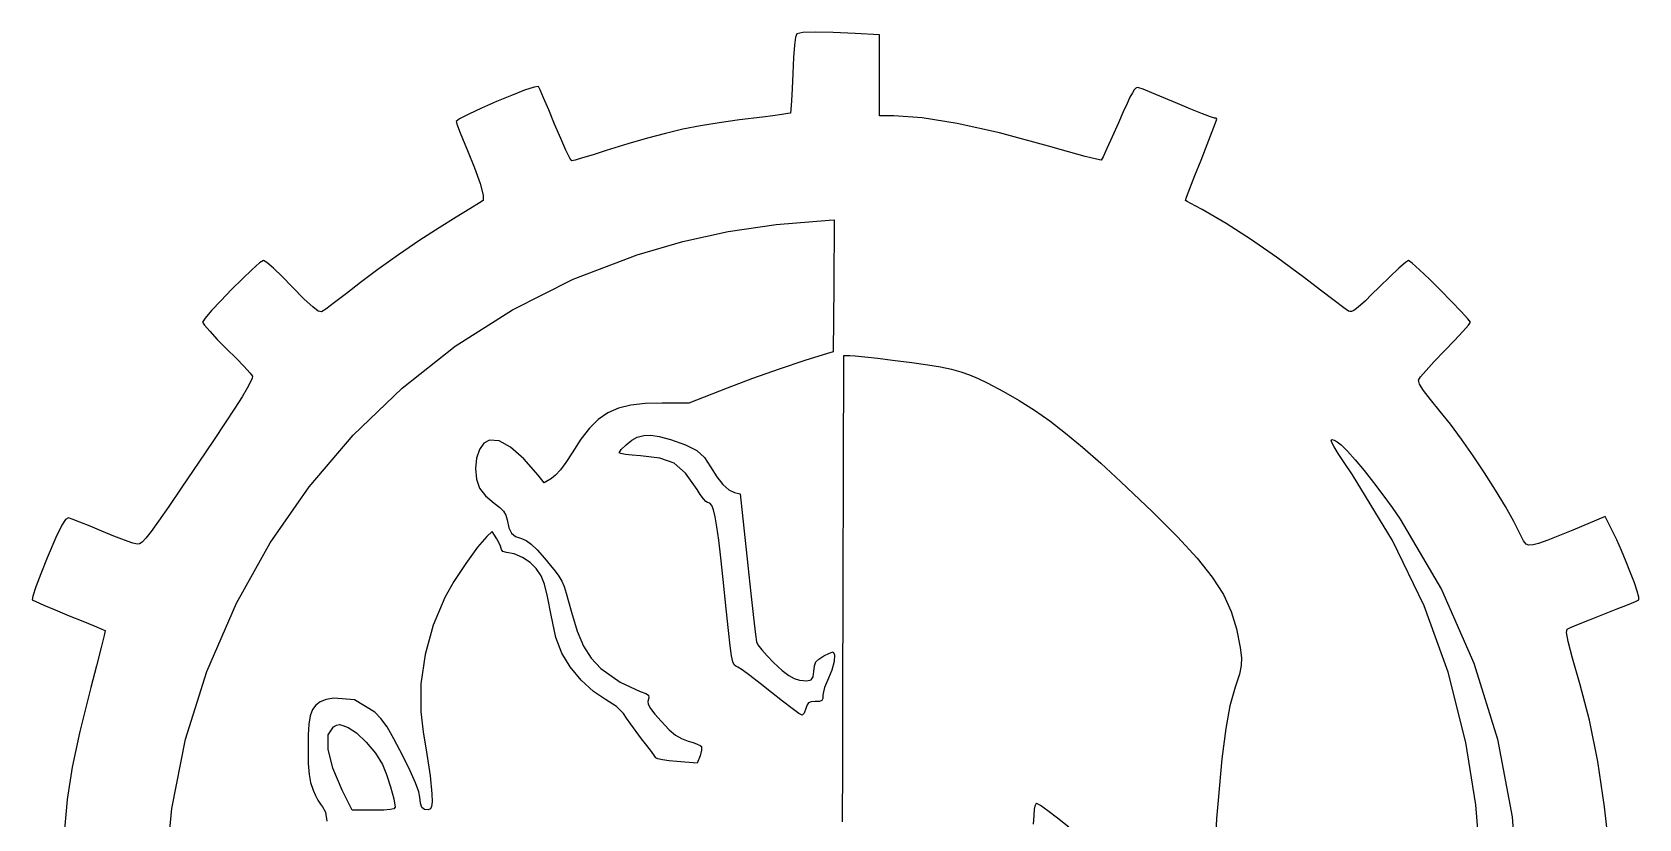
# Model space of a CAD drawing. Extents: x 0 to 268, y 0 to 271.
# Drawn here: x 8.7 to 259.1, y 148.2 to 270.9 of the extents above; entities that cross this region are included whole.
import ezdxf

# ---------------------------------------------------------------- set-up
doc = ezdxf.new("R2010")
doc.units = 0
doc.layers.get('0').update_dxf_attribs({"linetype": 'CONTINUOUS'})

msp = doc.modelspace()

# ---------------------------------------------------------------- linework, layer by layer
at = {"color": 0}
for p, q in [((127.846, 270.651), (127.669, 270.144)), ((128.793, 270.851), (127.846, 270.651)), ((130.761, 270.921), (128.793, 270.851)), ((133.555, 270.865), (130.761, 270.921)), ((136.984, 270.687), (133.555, 270.865)), ((140.758, 270.474), (136.984, 270.687)), ((140.758, 257.879), (140.758, 270.474)), ((127.507, 268.884), (127.365, 266.956)), ((127.669, 270.144), (127.507, 268.884)), ((127.365, 266.956), (127.247, 264.443)), ((127.247, 264.443), (127.137, 262.115)), ((83.396, 261.056), (81.063, 260.095)), ((85.459, 261.846), (83.396, 261.056)), ((86.9654, 262.345), (85.459, 261.846)), ((87.6293, 262.432), (86.9654, 262.345)), ((87.8664, 261.929), (87.6293, 262.432)), ((88.4192, 260.654), (87.8664, 261.929)), ((89.2016, 258.805), (88.4192, 260.654)), ((127.137, 262.115), (127.026, 260.183)), ((179.783, 260.766), (179.32, 259.781)), ((180.15, 261.468), (179.783, 260.766)), ((180.446, 261.925), (180.15, 261.468)), ((180.695, 262.181), (180.446, 261.925)), ((180.921, 262.278), (180.695, 262.181)), ((181.151, 262.256), (180.921, 262.278)), ((181.846, 262), (181.151, 262.256)), ((183.214, 261.445), (181.846, 262)), ((185.061, 260.68), (183.214, 261.445)), ((187.185, 259.786), (185.061, 260.68)), ((76.7401, 258.147), (75.3237, 257.4)), ((78.7495, 259.085), (76.7401, 258.147)), ((81.063, 260.095), (78.7495, 259.085)), ((90.1347, 256.576), (89.2016, 258.805)), ((125.509, 258.053), (124.15, 257.864)), ((126.458, 258.21), (125.509, 258.053)), ((126.86, 258.304), (126.458, 258.21)), ((126.93, 258.846), (126.86, 258.304)), ((127.026, 260.183), (126.93, 258.846)), ((142.981, 257.879), (140.758, 257.879)), ((147.395, 257.568), (142.981, 257.879)), ((178.738, 258.469), (178.012, 256.788)), ((179.32, 259.781), (178.738, 258.469)), ((189.282, 258.913), (187.185, 259.786)), ((191.064, 258.193), (189.282, 258.913)), ((192.343, 257.707), (191.064, 258.193)), ((75.3237, 257.4), (74.7889, 256.964)), ((74.7889, 256.964), (74.9254, 256.472)), ((74.9254, 256.472), (75.3001, 255.463)), ((75.3001, 255.463), (75.8596, 254.085)), ((91.0788, 254.338), (90.1347, 256.576)), ((110.119, 255.76), (107.411, 255.133)), ((112.853, 256.3), (110.119, 255.76)), ((115.743, 256.78), (112.853, 256.3)), ((118.922, 257.227), (115.743, 256.78)), ((122.52, 257.67), (118.922, 257.227)), ((124.15, 257.864), (122.52, 257.67)), ((152.876, 256.676), (147.395, 257.568)), ((159.44, 255.196), (152.876, 256.676)), ((178.012, 256.788), (177.026, 254.584)), ((191.804, 253.394), (192.589, 255.403)), ((192.933, 257.526), (192.343, 257.707)), ((192.589, 255.403), (193.124, 256.79)), ((193.207, 257.479), (192.933, 257.526)), ((193.124, 256.79), (193.322, 257.35)), ((193.322, 257.35), (193.207, 257.479)), ((75.8596, 254.085), (76.5528, 252.483)), ((91.8986, 252.509), (91.0788, 254.338)), ((101.553, 253.505), (98.1424, 252.448)), ((104.6, 254.39), (101.553, 253.505)), ((107.411, 255.133), (104.6, 254.39)), ((167.11, 253.117), (159.44, 255.196)), ((170.215, 252.236), (167.11, 253.117)), ((177.026, 254.584), (176.191, 252.753)), ((190.853, 250.967), (191.804, 253.394)), ((76.5528, 252.483), (77.6661, 249.747)), ((92.5064, 251.277), (91.8986, 252.509)), ((92.8165, 250.824), (92.5064, 251.277)), ((93.3154, 250.949), (92.8165, 250.824)), ((94.4866, 251.292), (93.3154, 250.949)), ((96.1542, 251.807), (94.4866, 251.292)), ((98.1424, 252.448), (96.1542, 251.807)), ((172.789, 251.54), (170.215, 252.236)), ((174.571, 251.095), (172.789, 251.54)), ((175.295, 250.967), (174.571, 251.095)), ((175.586, 251.485), (175.295, 250.967)), ((176.191, 252.753), (175.586, 251.485)), ((189.887, 248.547), (190.853, 250.967)), ((77.6661, 249.747), (78.5096, 247.315)), ((189.111, 246.552), (189.887, 248.547)), ((78.5096, 247.315), (78.9824, 245.518)), ((78.9824, 245.518), (78.9862, 244.687)), ((188.605, 245.186), (189.111, 246.552)), ((76.9264, 243.386), (74.7642, 242.043)), ((78.4077, 244.314), (76.9264, 243.386)), ((78.9862, 244.687), (78.4077, 244.314)), ((188.454, 244.65), (188.605, 245.186)), ((188.696, 244.521), (188.454, 244.65)), ((189.264, 244.212), (188.696, 244.521)), ((190.07, 243.769), (189.264, 244.212)), ((191.029, 243.239), (190.07, 243.769)), ((194.746, 241.089), (191.029, 243.239)), ((72.1431, 240.417), (69.1085, 238.455)), ((74.7642, 242.043), (72.1431, 240.417)), ((117.174, 239.802), (124.63, 240.899)), ((124.63, 240.899), (132.927, 241.618)), ((132.927, 241.618), (133.703, 241.651)), ((133.703, 241.651), (133.633, 231.352)), ((198.564, 238.656), (194.746, 241.089)), ((69.1085, 238.455), (65.7835, 236.189)), ((103.011, 236.183), (110.116, 238.254)), ((110.116, 238.254), (117.174, 239.802)), ((202.602, 235.85), (198.564, 238.656)), ((65.7835, 236.189), (62.5782, 233.905)), ((93.0395, 232.369), (103.011, 236.183)), ((206.974, 232.587), (202.602, 235.85)), ((43.0018, 233.897), (41.4694, 232.444)), ((44.166, 234.917), (43.0018, 233.897)), ((44.7668, 235.301), (44.166, 234.917)), ((45.2822, 234.98), (44.7668, 235.301)), ((46.3063, 234.104), (45.2822, 234.98)), ((47.6786, 232.803), (46.3063, 234.104)), ((62.5782, 233.905), (59.902, 231.881)), ((221.693, 234.086), (220.285, 232.773)), ((222.718, 234.975), (221.693, 234.086)), ((223.202, 235.301), (222.718, 234.975)), ((223.746, 234.907), (223.202, 235.301)), ((224.9, 233.861), (223.746, 234.907)), ((226.45, 232.376), (224.9, 233.861)), ((39.7701, 230.757), (38.1028, 229.038)), ((41.4694, 232.444), (39.7701, 230.757)), ((49.2485, 231.211), (47.6786, 232.803)), ((51.1143, 229.3), (49.2485, 231.211)), ((59.902, 231.881), (57.7123, 230.172)), ((83.5656, 227.597), (93.0395, 232.369)), ((133.633, 231.352), (133.526, 221.085)), ((209.458, 230.691), (206.974, 232.587)), ((211.577, 229.081), (209.458, 230.691)), ((218.652, 231.176), (217.434, 229.978)), ((220.285, 232.773), (218.652, 231.176)), ((228.189, 230.659), (226.45, 232.376)), ((229.906, 228.92), (228.189, 230.659)), ((38.1028, 229.038), (36.6656, 227.489)), ((52.4358, 228.063), (51.1143, 229.3)), ((53.2998, 227.422), (52.4358, 228.063)), ((55.8313, 228.74), (54.4587, 227.735)), ((57.7123, 230.172), (55.8313, 228.74)), ((213.115, 227.929), (211.577, 229.081)), ((213.854, 227.401), (213.115, 227.929)), ((215.101, 227.834), (214.656, 227.517)), ((215.692, 228.333), (215.101, 227.834)), ((216.458, 229.038), (215.692, 228.333)), ((217.434, 229.978), (216.458, 229.038)), ((231.392, 227.37), (229.906, 228.92)), ((35.6567, 226.313), (35.2778, 225.708)), ((35.2778, 225.708), (35.5741, 225.236)), ((36.6656, 227.489), (35.6567, 226.313)), ((53.7986, 227.295), (53.2998, 227.422)), ((54.4587, 227.735), (53.7986, 227.295)), ((74.6495, 221.923), (83.5656, 227.597)), ((214.063, 227.327), (213.854, 227.401)), ((214.32, 227.356), (214.063, 227.327)), ((214.656, 227.517), (214.32, 227.356)), ((232.438, 226.217), (231.392, 227.37)), ((232.833, 225.672), (232.438, 226.217)), ((232.511, 225.221), (232.833, 225.672)), ((35.5741, 225.236), (36.3802, 224.288)), ((36.3802, 224.288), (37.5694, 223.008)), ((37.5694, 223.008), (39.0179, 221.543)), ((228.776, 221.228), (230.347, 222.849)), ((230.347, 222.849), (231.637, 224.23)), ((231.637, 224.23), (232.511, 225.221)), ((39.0179, 221.543), (40.4841, 220.059)), ((66.3526, 215.398), (74.6495, 221.923)), ((132.644, 220.804), (129.125, 219.713)), ((133.526, 221.085), (132.644, 220.804)), ((135.044, 166.617), (135.184, 220.485)), ((135.184, 220.485), (136.136, 220.485)), ((136.136, 220.485), (136.954, 220.43)), ((136.954, 220.43), (138.473, 220.279)), ((227.204, 219.579), (228.776, 221.228)), ((40.4841, 220.059), (41.7283, 218.762)), ((41.7283, 218.762), (42.6226, 217.791)), ((125.108, 218.371), (120.951, 216.896)), ((129.125, 219.713), (125.108, 218.371)), ((138.473, 220.279), (140.481, 220.055)), ((140.481, 220.055), (142.769, 219.779)), ((142.769, 219.779), (145.79, 219.396)), ((145.79, 219.396), (148.258, 219.046)), ((148.258, 219.046), (150.282, 218.704)), ((150.282, 218.704), (151.971, 218.345)), ((151.971, 218.345), (153.435, 217.941)), ((153.435, 217.941), (154.78, 217.47)), ((225.04, 217.14), (225.914, 218.168)), ((225.914, 218.168), (227.204, 219.579)), ((42.2423, 215.416), (41.4281, 214.066)), ((42.7648, 216.373), (42.2423, 215.416)), ((42.6226, 217.791), (43.0389, 217.277)), ((43.0209, 216.979), (42.7648, 216.373)), ((43.0389, 217.277), (43.0209, 216.979)), ((58.7347, 208.075), (66.3526, 215.398)), ((117.016, 215.407), (111.055, 213.076)), ((120.951, 216.896), (117.016, 215.407)), ((154.78, 217.47), (156.115, 216.905)), ((156.115, 216.905), (157.551, 216.218)), ((157.551, 216.218), (160.089, 214.89)), ((224.719, 216.642), (225.04, 217.14)), ((224.921, 216.034), (224.719, 216.642)), ((225.544, 215.036), (224.921, 216.034)), ((41.4281, 214.066), (40.2953, 212.28)), ((104.262, 212.999), (102.018, 212.743)), ((106.892, 213.076), (104.262, 212.999)), ((111.055, 213.076), (106.892, 213.076)), ((160.089, 214.89), (162.513, 213.491)), ((162.513, 213.491), (164.889, 211.973)), ((226.609, 213.615), (225.544, 215.036)), ((228.141, 211.737), (226.609, 213.615)), ((40.2953, 212.28), (38.8165, 210.013)), ((96.9201, 210.516), (95.5407, 209.163)), ((98.4155, 211.539), (96.9201, 210.516)), ((100.093, 212.267), (98.4155, 211.539)), ((102.018, 212.743), (100.093, 212.267)), ((164.889, 211.973), (167.282, 210.282)), ((229.722, 209.762), (228.141, 211.737)), ((38.8165, 210.013), (36.9644, 207.225)), ((51.8583, 200.01), (58.7347, 208.075)), ((95.5407, 209.163), (94.2054, 207.443)), ((103.011, 207.752), (104.014, 208.034)), ((104.014, 208.034), (105.11, 208.078)), ((105.11, 208.078), (106.444, 207.871)), ((106.444, 207.871), (108.162, 207.399)), ((167.282, 210.282), (169.759, 208.37)), ((169.759, 208.37), (172.388, 206.186)), ((231.45, 207.432), (229.722, 209.762)), ((36.9644, 207.225), (34.7128, 203.871)), ((78.4091, 205.838), (77.9748, 204.494)), ((79.0871, 206.797), (78.4091, 205.838)), ((79.9744, 207.293), (79.0871, 206.797)), ((81.4709, 207.183), (79.9744, 207.293)), ((83.2764, 206.2), (81.4709, 207.183)), ((85.3267, 204.396), (83.2764, 206.2)), ((92.8508, 205.315), (91.882, 203.82)), ((94.2054, 207.443), (92.8508, 205.315)), ((100.189, 205.315), (100.5, 205.826)), ((100.448, 205.201), (100.189, 205.315)), ((100.5, 205.826), (101.255, 206.561)), ((101.255, 206.561), (102.183, 207.283)), ((102.183, 207.283), (103.011, 207.752)), ((108.162, 207.399), (110.546, 206.564)), ((110.546, 206.564), (112.266, 205.661)), ((112.266, 205.661), (113.503, 204.56)), ((172.388, 206.186), (175.234, 203.681)), ((211.132, 207.265), (211.257, 207.366)), ((211.234, 206.912), (211.132, 207.265)), ((211.589, 206.254), (211.234, 206.912)), ((211.257, 207.366), (211.586, 207.275)), ((211.586, 207.275), (212.09, 207.046)), ((212.228, 205.23), (211.589, 206.254)), ((212.09, 207.046), (212.715, 206.558)), ((212.715, 206.558), (213.672, 205.583)), ((213.672, 205.583), (214.876, 204.216)), ((233.25, 204.866), (231.45, 207.432)), ((34.7128, 203.871), (32.0656, 199.958)), ((77.9748, 204.494), (77.8235, 202.846)), ((77.8235, 202.846), (77.9667, 201.185)), ((87.5591, 201.825), (85.3267, 204.396)), ((91.882, 203.82), (91.0332, 202.657)), ((101.158, 205.074), (100.448, 205.201)), ((102.212, 204.954), (101.158, 205.074)), ((103.504, 204.858), (102.212, 204.954)), ((106.548, 204.504), (103.504, 204.858)), ((108.734, 203.686), (106.548, 204.504)), ((110.509, 202.14), (108.734, 203.686)), ((113.503, 204.56), (114.44, 203.13)), ((114.44, 203.13), (115.391, 201.55)), ((175.234, 203.681), (178.365, 200.801)), ((213.173, 203.784), (212.228, 205.23)), ((214.453, 201.859), (213.173, 203.784)), ((214.876, 204.216), (216.253, 202.557)), ((235.041, 202.183), (233.25, 204.866)), ((77.9667, 201.185), (78.449, 199.817)), ((88.477, 200.624), (87.5591, 201.825)), ((89.6415, 201.296), (88.477, 200.624)), ((90.2903, 201.819), (89.6415, 201.296)), ((91.0332, 202.657), (90.2903, 201.819)), ((112.324, 199.602), (110.509, 202.14)), ((115.391, 201.55), (116.333, 200.357)), ((116.333, 200.357), (117.253, 199.552)), ((178.365, 200.801), (183.254, 196.16)), ((220.687, 191.615), (214.453, 201.859)), ((216.253, 202.557), (217.72, 200.703)), ((217.72, 200.703), (219.203, 198.75)), ((236.75, 199.501), (235.041, 202.183)), ((32.0656, 199.958), (29.9985, 196.924)), ((45.7824, 191.252), (51.8583, 200.01)), ((78.449, 199.817), (79.3404, 198.615)), ((79.3404, 198.615), (80.7159, 197.449)), ((112.83, 198.807), (112.324, 199.602)), ((113.307, 198.155), (112.83, 198.807)), ((113.698, 197.717), (113.307, 198.155)), ((117.253, 199.552), (118.145, 199.142)), ((118.145, 199.142), (119.063, 198.932)), ((119.063, 198.932), (120.261, 187.748)), ((219.203, 198.75), (220.621, 196.799)), ((238.296, 196.94), (236.75, 199.501)), ((29.9985, 196.924), (28.4275, 194.663)), ((80.7159, 197.449), (81.595, 196.781)), ((81.595, 196.781), (82.1697, 196.19)), ((82.1697, 196.19), (82.5211, 195.586)), ((82.5211, 195.586), (82.7264, 194.875)), ((113.947, 197.554), (113.698, 197.717)), ((114.303, 197.452), (113.947, 197.554)), ((114.614, 197.094), (114.303, 197.452)), ((114.897, 196.41), (114.614, 197.094)), ((115.164, 195.327), (114.897, 196.41)), ((115.43, 193.774), (115.164, 195.327)), ((183.254, 196.16), (187.183, 192.236)), ((220.621, 196.799), (221.897, 194.946)), ((239.602, 194.618), (238.296, 196.94)), ((253.824, 195.369), (248.779, 193.252)), ((254.918, 193.182), (253.824, 195.369)), ((13.3256, 194.011), (12.423, 192.101)), ((13.9237, 194.941), (13.3256, 194.011)), ((14.3578, 195.156), (13.9237, 194.941)), ((14.9641, 194.955), (14.3578, 195.156)), ((16.1478, 194.501), (14.9641, 194.955)), ((17.7409, 193.853), (16.1478, 194.501)), ((19.5792, 193.076), (17.7409, 193.853)), ((21.4257, 192.305), (19.5792, 193.076)), ((27.2686, 193.062), (26.4418, 192.013)), ((28.4275, 194.663), (27.2686, 193.062)), ((80.3973, 193.04), (79.5514, 192.262)), ((81.1029, 191.877), (80.3973, 193.04)), ((82.7264, 194.875), (83.0185, 193.609)), ((83.0185, 193.609), (83.4263, 192.789)), ((83.4263, 192.789), (84.0412, 192.28)), ((115.713, 191.675), (115.43, 193.774)), ((221.897, 194.946), (228.322, 183.978)), ((240.594, 192.653), (239.602, 194.618)), ((248.779, 193.252), (246.723, 192.417)), ((255.625, 191.729), (254.918, 193.182)), ((12.423, 192.101), (11.0767, 188.948)), ((23.089, 191.674), (21.4257, 192.305)), ((24.3803, 191.24), (23.089, 191.674)), ((25.1175, 191.065), (24.3803, 191.24)), ((25.4482, 191.124), (25.1175, 191.065)), ((25.863, 191.404), (25.4482, 191.124)), ((26.4418, 192.013), (25.863, 191.404)), ((40.5694, 181.856), (45.7824, 191.252)), ((78.1346, 190.606), (76.2882, 188.057)), ((79.5514, 192.262), (78.1346, 190.606)), ((81.6321, 190.893), (81.1029, 191.877)), ((81.8444, 190.253), (81.6321, 190.893)), ((84.0412, 192.28), (84.9492, 191.947)), ((84.9492, 191.947), (85.6851, 191.637)), ((85.6851, 191.637), (86.4704, 191.075)), ((86.4704, 191.075), (87.3936, 190.182)), ((116.024, 188.962), (115.713, 191.675)), ((187.183, 192.236), (190.262, 188.874)), ((225.618, 181.46), (220.687, 191.615)), ((241.096, 191.604), (240.594, 192.653)), ((241.494, 191.065), (241.096, 191.604)), ((241.943, 190.897), (241.494, 191.065)), ((242.605, 190.959), (241.943, 190.897)), ((243.43, 191.198), (242.605, 190.959)), ((244.87, 191.709), (243.43, 191.198)), ((246.723, 192.417), (244.87, 191.709)), ((256.37, 190.066), (255.625, 191.729)), ((11.0767, 188.948), (10.0776, 186.465)), ((76.2882, 188.057), (74.4418, 185.229)), ((82.0773, 189.931), (81.8444, 190.253)), ((82.6562, 189.793), (82.0773, 189.931)), ((83.8041, 189.562), (82.6562, 189.793)), ((85.0981, 188.988), (83.8041, 189.562)), ((86.3258, 188.184), (85.0981, 188.988)), ((87.2765, 187.255), (86.3258, 188.184)), ((87.3936, 190.182), (88.5472, 188.878)), ((88.5472, 188.878), (89.5036, 187.752)), ((116.381, 185.56), (116.024, 188.962)), ((190.262, 188.874), (192.607, 185.914)), ((257.108, 188.316), (256.37, 190.066)), ((257.792, 186.593), (257.108, 188.316)), ((10.0776, 186.465), (9.299, 184.398)), ((88.0262, 186.119), (87.2765, 187.255)), ((88.5694, 184.811), (88.0262, 186.119)), ((89.5036, 187.752), (90.2395, 186.847)), ((90.2395, 186.847), (90.8018, 186.064)), ((90.8018, 186.064), (91.2414, 185.302)), ((91.2414, 185.302), (91.6051, 184.463)), ((116.855, 180.981), (116.381, 185.56)), ((120.261, 187.748), (120.723, 183.356)), ((192.607, 185.914), (194.335, 183.199)), ((258.377, 185.021), (257.792, 186.593)), ((8.8194, 182.965), (8.7133, 182.385)), ((9.299, 184.398), (8.8194, 182.965)), ((74.4418, 185.229), (73.025, 182.737)), ((89.0379, 182.91), (88.5694, 184.811)), ((89.5696, 179.987), (89.0379, 182.91)), ((91.6051, 184.463), (91.9441, 183.446)), ((91.9441, 183.446), (92.3078, 182.153)), ((120.723, 183.356), (121.126, 179.644)), ((194.335, 183.199), (195.559, 180.571)), ((228.322, 183.978), (233.379, 172.506)), ((258.816, 183.716), (258.377, 185.021)), ((259.066, 182.798), (258.816, 183.716)), ((259.079, 182.385), (259.066, 182.798)), ((8.7133, 182.385), (9.2645, 182.114)), ((9.2645, 182.114), (10.5296, 181.562)), ((10.5296, 181.562), (12.3238, 180.803)), ((12.3238, 180.803), (14.4639, 179.915)), ((35.9336, 171.23), (40.5694, 181.856)), ((73.025, 182.737), (71.2142, 178.417)), ((92.3078, 182.153), (92.7446, 180.482)), ((92.7446, 180.482), (93.6502, 177.478)), ((117.215, 177.593), (116.855, 180.981)), ((195.559, 180.571), (196.394, 177.872)), ((229.386, 171.082), (225.618, 181.46)), ((253.471, 180.092), (255.557, 180.908)), ((255.557, 180.908), (257.306, 181.61)), ((257.306, 181.61), (258.539, 182.127)), ((258.539, 182.127), (259.079, 182.385)), ((14.4639, 179.915), (16.5943, 179.057)), ((16.5943, 179.057), (18.3651, 178.331)), ((18.3651, 178.331), (19.5874, 177.815)), ((19.5874, 177.815), (20.0725, 177.589)), ((71.2142, 178.417), (69.9505, 173.859)), ((90.3192, 176.535), (89.5696, 179.987)), ((121.126, 179.644), (121.422, 177.005)), ((196.394, 177.872), (196.956, 174.943)), ((247.805, 177.272), (247.897, 177.799)), ((247.897, 177.799), (248.42, 178.059)), ((248.42, 178.059), (249.652, 178.577)), ((249.652, 178.577), (251.398, 179.278)), ((251.398, 179.278), (253.471, 180.092)), ((19.9388, 176.851), (19.4772, 174.929)), ((20.0725, 177.589), (19.9388, 176.851)), ((91.229, 174.061), (90.3192, 176.535)), ((93.6502, 177.478), (94.6408, 175.15)), ((117.49, 175.212), (117.215, 177.593)), ((121.422, 177.005), (121.568, 175.825)), ((121.568, 175.825), (121.817, 175.354)), ((121.817, 175.354), (122.404, 174.59)), ((248.059, 175.886), (247.805, 177.272)), ((248.744, 173.295), (248.059, 175.886)), ((19.4772, 174.929), (18.7579, 172.117)), ((69.9505, 173.859), (69.2891, 169.285)), ((92.5558, 171.929), (91.229, 174.061)), ((94.6408, 175.15), (95.8303, 173.293)), ((95.8303, 173.293), (97.3307, 171.697)), ((117.712, 173.651), (117.49, 175.212)), ((117.91, 172.722), (117.712, 173.651)), ((122.404, 174.59), (123.244, 173.643)), ((123.244, 173.643), (124.248, 172.615)), ((130.81, 172.721), (131.279, 173.127)), ((131.279, 173.127), (132.102, 173.641)), ((132.102, 173.641), (132.957, 174.083)), ((132.957, 174.083), (133.526, 174.271)), ((133.663, 172.767), (133.332, 171.429)), ((133.526, 174.271), (133.748, 173.835)), ((133.748, 173.835), (133.663, 172.767)), ((196.956, 174.943), (197.142, 173.349)), ((197.142, 173.349), (197.123, 172.134)), ((249.943, 169.156), (248.744, 173.295)), ((18.7579, 172.117), (17.8511, 168.698)), ((32.6003, 160.682), (35.9336, 171.23)), ((94.2799, 169.867), (92.5558, 171.929)), ((97.3307, 171.697), (100.334, 169.528)), ((118.117, 172.241), (117.91, 172.722)), ((118.361, 172.02), (118.117, 172.241)), ((118.674, 171.873), (118.361, 172.02)), ((119.346, 171.446), (118.674, 171.873)), ((120.56, 170.565), (119.346, 171.446)), ((122.146, 169.359), (120.56, 170.565)), ((124.248, 172.615), (125.592, 171.367)), ((125.592, 171.367), (126.607, 170.564)), ((126.607, 170.564), (127.458, 170.1)), ((130.117, 169.898), (130.442, 170.36)), ((130.442, 170.36), (130.528, 171.203)), ((130.528, 171.203), (130.615, 172.121)), ((130.615, 172.121), (130.81, 172.721)), ((133.332, 171.429), (132.821, 170.181)), ((196.827, 170.781), (196.18, 168.77)), ((197.123, 172.134), (196.827, 170.781)), ((232.128, 160.16), (229.386, 171.082)), ((233.379, 172.506), (237.053, 160.649)), ((17.8511, 168.698), (16.1286, 161.851)), ((69.2891, 169.285), (69.2848, 164.922)), ((96.1884, 168.103), (94.2799, 169.867)), ((98.0722, 166.862), (96.1884, 168.103)), ((100.334, 169.528), (103.47, 168.097)), ((103.47, 168.097), (104.331, 167.801)), ((104.331, 167.801), (104.753, 167.517)), ((123.931, 167.958), (122.146, 169.359)), ((125.656, 166.568), (123.931, 167.958)), ((127.458, 170.1), (128.305, 169.861)), ((128.305, 169.861), (129.441, 169.755)), ((129.441, 169.755), (130.117, 169.898)), ((132.006, 168.044), (131.939, 167.535)), ((132.194, 168.713), (132.006, 168.044)), ((132.474, 169.456), (132.194, 168.713)), ((132.821, 170.181), (132.474, 169.456)), ((196.18, 168.77), (195.363, 165.845)), ((251.383, 163.619), (249.943, 169.156)), ((52.3998, 165.268), (52.0513, 164.295)), ((52.9124, 165.979), (52.3998, 165.268)), ((53.6166, 166.484), (52.9124, 165.979)), ((54.5373, 166.831), (53.6166, 166.484)), ((55.7029, 167.076), (54.5373, 166.831)), ((58.9622, 166.773), (55.7029, 167.076)), ((62.0889, 164.853), (58.9622, 166.773)), ((99.7825, 165.779), (98.0722, 166.862)), ((100.858, 164.641), (99.7825, 165.779)), ((104.823, 167.127), (104.635, 166.51)), ((104.635, 166.51), (104.691, 166.11)), ((104.691, 166.11), (105.066, 165.453)), ((104.753, 167.517), (104.823, 167.127)), ((105.066, 165.453), (105.745, 164.557)), ((127.132, 165.435), (125.656, 166.568)), ((128.196, 164.673), (127.132, 165.435)), ((129.293, 165.451), (129.019, 164.711)), ((129.46, 166.005), (129.293, 165.451)), ((129.698, 166.327), (129.46, 166.005)), ((130.096, 166.474), (129.698, 166.327)), ((130.74, 166.51), (130.096, 166.474)), ((131.388, 166.541), (130.74, 166.51)), ((131.749, 166.679), (131.388, 166.541)), ((131.904, 166.988), (131.749, 166.679)), ((131.939, 167.535), (131.904, 166.988)), ((135.019, 156.577), (135.044, 166.617)), ((195.363, 165.845), (194.707, 162.31)), ((51.8389, 163.008), (51.7356, 161.353)), ((52.0513, 164.295), (51.8389, 163.008)), ((55.6687, 162.596), (56.1647, 162.868)), ((56.1647, 162.868), (56.6028, 162.941)), ((56.6028, 162.941), (57.1458, 162.814)), ((57.1458, 162.814), (57.9617, 162.49)), ((63.07, 163.86), (62.0889, 164.853)), ((64.0154, 162.56), (63.07, 163.86)), ((69.2848, 164.922), (69.668, 161.824)), ((101.319, 163.956), (100.858, 164.641)), ((102.005, 162.989), (101.319, 163.956)), ((102.822, 161.87), (102.005, 162.989)), ((105.745, 164.557), (106.715, 163.442)), ((106.715, 163.442), (107.982, 162.119)), ((128.694, 164.393), (128.196, 164.673)), ((129.019, 164.711), (128.694, 164.393)), ((252.663, 157.176), (251.383, 163.619)), ((16.1286, 161.851), (14.949, 156.294)), ((30.4629, 149.83), (32.6003, 160.682)), ((51.7356, 161.353), (51.7179, 159.278)), ((54.8432, 159.112), (54.8598, 161.341)), ((54.8598, 161.341), (55.6687, 162.596)), ((57.9617, 162.49), (59.2748, 161.631)), ((59.2748, 161.631), (60.7702, 160.193)), ((65.0998, 160.707), (64.0154, 162.56)), ((66.4986, 158.043), (65.0998, 160.707)), ((69.668, 161.824), (70.2388, 158.327)), ((103.681, 160.726), (102.822, 161.87)), ((104.509, 159.653), (103.681, 160.726)), ((107.982, 162.119), (108.964, 161.273)), ((108.964, 161.273), (109.879, 160.744)), ((109.879, 160.744), (110.949, 160.373)), ((110.949, 160.373), (111.705, 160.127)), ((194.707, 162.31), (194.116, 157.602)), ((237.053, 160.649), (239.328, 148.529)), ((51.7179, 159.278), (51.7493, 156.85)), ((55.5734, 156.156), (54.8432, 159.112)), ((60.7702, 160.193), (62.1923, 158.456)), ((62.1923, 158.456), (63.2876, 156.704)), ((67.6257, 155.731), (66.4986, 158.043)), ((70.2388, 158.327), (70.7581, 154.963)), ((105.202, 158.724), (104.509, 159.653)), ((105.69, 158.047), (105.202, 158.724)), ((105.904, 157.728), (105.69, 158.047)), ((111.705, 160.127), (112.346, 159.88)), ((112.346, 159.88), (112.809, 159.659)), ((112.783, 158.08), (112.36, 156.916)), ((113.038, 158.958), (112.783, 158.08)), ((112.809, 159.659), (113.029, 159.492)), ((113.029, 159.492), (113.038, 158.958)), ((233.697, 150.402), (232.128, 160.16)), ((14.949, 156.294), (14.1786, 151.262)), ((51.7493, 156.85), (51.8664, 155.166)), ((57.0096, 152.718), (55.5734, 156.156)), ((63.2876, 156.704), (63.9329, 155.146)), ((68.4555, 153.855), (67.6257, 155.731)), ((106.203, 157.585), (105.904, 157.728)), ((106.922, 157.433), (106.203, 157.585)), ((107.953, 157.287), (106.922, 157.433)), ((109.185, 157.161), (107.953, 157.287)), ((112.36, 156.916), (109.185, 157.161)), ((135, 147.789), (135.019, 156.577)), ((194.116, 157.602), (193.499, 151.164)), ((253.738, 150.093), (252.663, 157.176)), ((51.8664, 155.166), (52.1035, 153.898)), ((52.1035, 153.898), (52.4937, 152.718)), ((63.9329, 155.146), (64.5664, 153.212)), ((64.5664, 153.212), (65.0529, 151.357)), ((68.9681, 152.469), (68.4555, 153.855)), ((70.7581, 154.963), (71.0145, 152.153)), ((14.1786, 151.262), (13.6881, 145.98)), ((52.4937, 152.718), (52.8479, 151.898)), ((52.8479, 151.898), (53.2462, 151.135)), ((53.2462, 151.135), (53.6388, 150.509)), ((53.6388, 150.509), (53.975, 150.106)), ((58.5971, 149.576), (57.0096, 152.718)), ((65.0529, 151.357), (65.2639, 150.037)), ((69.1444, 151.624), (68.9681, 152.469)), ((69.2231, 150.666), (69.1444, 151.624)), ((69.4612, 150.015), (69.2231, 150.666)), ((71.0336, 150.899), (70.9648, 150.161)), ((71.0145, 152.153), (71.0336, 150.899)), ((165.104, 150.504), (164.96, 150.213)), ((165.276, 150.635), (165.104, 150.504)), ((165.829, 150.327), (165.276, 150.635)), ((166.969, 149.503), (165.829, 150.327)), ((193.499, 151.164), (193.284, 148.287)), ((234.472, 140.607), (233.697, 150.402)), ((29.4211, 138.287), (30.4629, 149.83)), ((53.975, 150.106), (54.4174, 149.294)), ((54.4174, 149.294), (54.6365, 147.886)), ((61.9485, 149.576), (58.5971, 149.576)), ((63.4919, 149.6), (61.9485, 149.576)), ((64.5185, 149.674), (63.4919, 149.6)), ((65.0875, 149.816), (64.5185, 149.674)), ((65.2639, 150.037), (65.0875, 149.816)), ((69.8581, 149.674), (69.4612, 150.015)), ((70.4152, 149.648), (69.8581, 149.674)), ((70.7704, 149.791), (70.4152, 149.648)), ((70.9648, 150.161), (70.7704, 149.791)), ((164.782, 148.736), (164.691, 147.38)), ((164.874, 149.728), (164.782, 148.736)), ((164.96, 150.213), (164.874, 149.728)), ((168.505, 148.318), (166.969, 149.503)), ((170.25, 146.924), (168.505, 148.318)), ((193.284, 148.287), (193.117, 144.996)), ((239.328, 148.529), (240.189, 136.267)), ((254.565, 142.628), (253.738, 150.093))]:
    msp.add_line(p, q, dxfattribs=at)

doc.saveas('drawing.dxf')
